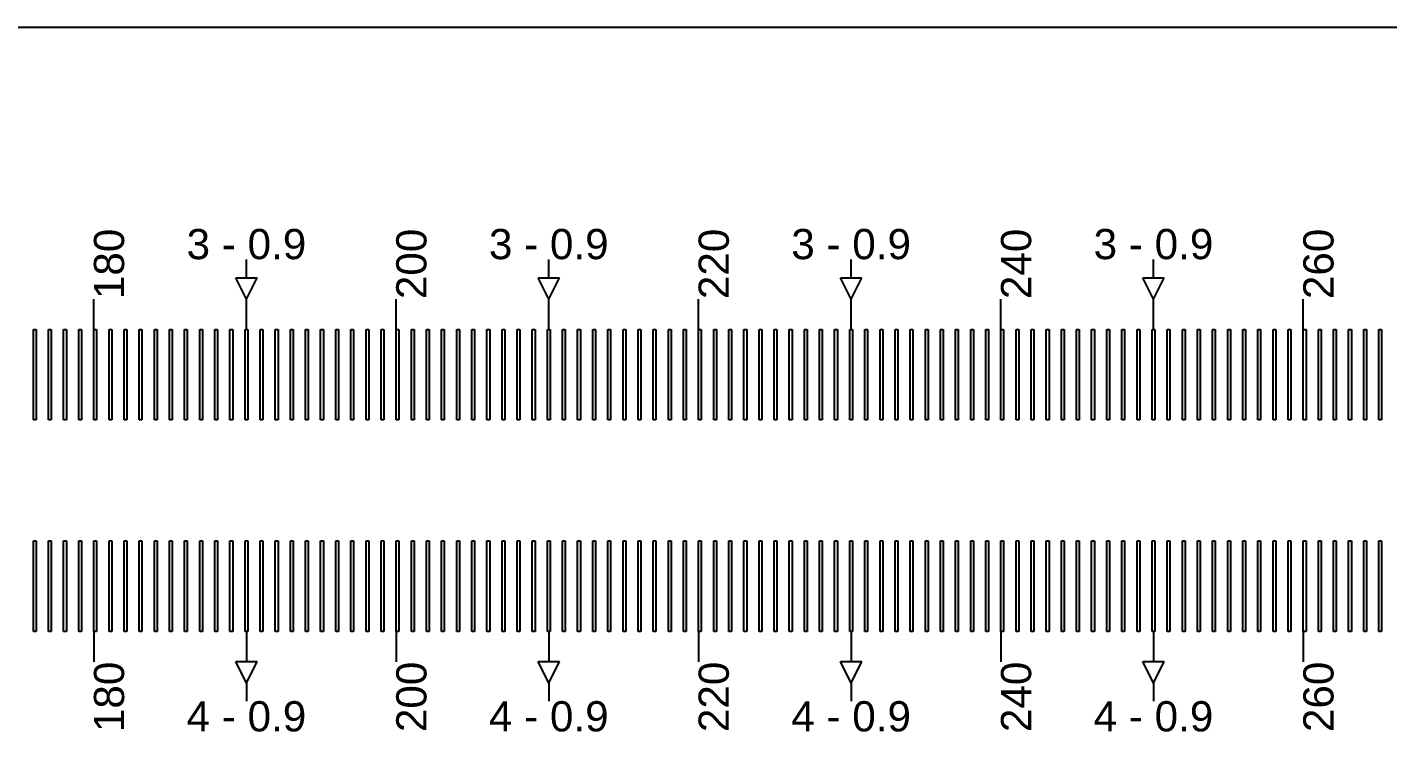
# Model space of a CAD drawing. Extents: x -119394 to 128420, y 74496 to 185496.
# Drawn here: x 10534.7 to 10984.7, y 156962.7 to 157195.9 of the extents above; entities that cross this region are included whole.
import ezdxf

# ---------------------------------------------------------------- set-up
doc = ezdxf.new("R2010")
doc.units = 13
doc.layers.add('CL - Label-1', color=120, linetype='Continuous')
doc.layers.add('CL - Label-2', color=132, linetype='Continuous')
doc.layers.add('CL - Sub-Micro', color=7, linetype='Continuous', true_color=0x47d1ff)
doc.styles.get("Standard").update_dxf_attribs({"font": 'arial.ttf'})

msp = doc.modelspace()

# ---------------------------------------------------------------- linework, layer by layer
for p, q in [((4356.79, 157195.86), (14856.79, 157195.86)), ((5281.79, 157195.86), (13931.79, 157195.86)), ((10607.24, 157112.94), (10607.24, 157118.94)), ((10707.24, 157112.94), (10707.24, 157118.94)), ((10807.24, 157112.94), (10807.24, 157118.94)), ((10907.24, 157112.94), (10907.24, 157118.94)), ((10556.79, 157095.86), (10556.79, 157105.86)), ((10607.24, 157095.86), (10607.24, 157105.86)), ((10656.79, 157095.86), (10656.79, 157105.86)), ((10707.24, 157095.86), (10707.24, 157105.86)), ((10756.79, 157095.86), (10756.79, 157105.86)), ((10807.24, 157095.86), (10807.24, 157105.86)), ((10856.79, 157095.86), (10856.79, 157105.86)), ((10907.24, 157095.86), (10907.24, 157105.86)), ((10956.79, 157095.86), (10956.79, 157105.86)), ((10556.79, 156995.86), (10556.79, 156985.86)), ((10607.24, 156995.86), (10607.24, 156985.86)), ((10656.79, 156995.86), (10656.79, 156985.86)), ((10707.24, 156995.86), (10707.24, 156985.86)), ((10756.79, 156995.86), (10756.79, 156985.86)), ((10807.24, 156995.86), (10807.24, 156985.86)), ((10856.79, 156995.86), (10856.79, 156985.86)), ((10907.24, 156995.86), (10907.24, 156985.86)), ((10956.79, 156995.86), (10956.79, 156985.86)), ((10607.24, 156978.79), (10607.24, 156972.79)), ((10707.24, 156978.79), (10707.24, 156972.79)), ((10807.24, 156978.79), (10807.24, 156972.79)), ((10907.24, 156978.79), (10907.24, 156972.79))]:
    msp.add_line(p, q)
at = {"layer": 'CL - Label-2'}
for p, q in [((10607.24, 157105.86), (10603.7, 157112.96)), ((10603.7, 157112.96), (10610.77, 157112.96)), ((10607.24, 157105.86), (10610.77, 157112.96)), ((10707.24, 157105.86), (10703.7, 157112.96)), ((10703.7, 157112.96), (10710.77, 157112.96)), ((10707.24, 157105.86), (10710.77, 157112.96)), ((10807.24, 157105.86), (10803.7, 157112.96)), ((10803.7, 157112.96), (10810.77, 157112.96)), ((10807.24, 157105.86), (10810.77, 157112.96)), ((10907.24, 157105.86), (10903.7, 157112.96)), ((10903.7, 157112.96), (10910.77, 157112.96)), ((10907.24, 157105.86), (10910.77, 157112.96)), ((10607.24, 156978.79), (10603.7, 156985.89)), ((10603.7, 156985.89), (10610.77, 156985.89)), ((10607.24, 156978.79), (10610.77, 156985.89)), ((10707.24, 156978.79), (10703.7, 156985.89)), ((10703.7, 156985.89), (10710.77, 156985.89)), ((10707.24, 156978.79), (10710.77, 156985.89)), ((10807.24, 156978.79), (10803.7, 156985.89)), ((10803.7, 156985.89), (10810.77, 156985.89)), ((10807.24, 156978.79), (10810.77, 156985.89)), ((10907.24, 156978.79), (10903.7, 156985.89)), ((10903.7, 156985.89), (10910.77, 156985.89)), ((10907.24, 156978.79), (10910.77, 156985.89))]:
    msp.add_line(p, q, dxfattribs=at)
at = {"layer": 'CL - Sub-Micro'}
for p, q in [((10536.79, 157095.86), (10537.69, 157095.86)), ((10536.79, 157065.86), (10536.79, 157095.86)), ((10537.69, 157095.86), (10537.69, 157065.86)), ((10541.79, 157095.86), (10542.69, 157095.86)), ((10541.79, 157065.86), (10541.79, 157095.86)), ((10542.69, 157095.86), (10542.69, 157065.86)), ((10546.79, 157095.86), (10547.69, 157095.86)), ((10546.79, 157065.86), (10546.79, 157095.86)), ((10547.69, 157095.86), (10547.69, 157065.86)), ((10551.79, 157095.86), (10552.69, 157095.86)), ((10551.79, 157065.86), (10551.79, 157095.86)), ((10552.69, 157095.86), (10552.69, 157065.86)), ((10556.79, 157095.86), (10557.69, 157095.86)), ((10556.79, 157065.86), (10556.79, 157095.86)), ((10557.69, 157095.86), (10557.69, 157065.86)), ((10561.79, 157095.86), (10562.69, 157095.86)), ((10561.79, 157065.86), (10561.79, 157095.86)), ((10562.69, 157095.86), (10562.69, 157065.86)), ((10566.79, 157095.86), (10567.69, 157095.86)), ((10566.79, 157065.86), (10566.79, 157095.86)), ((10567.69, 157095.86), (10567.69, 157065.86)), ((10571.79, 157095.86), (10572.69, 157095.86)), ((10571.79, 157065.86), (10571.79, 157095.86)), ((10572.69, 157095.86), (10572.69, 157065.86)), ((10576.79, 157095.86), (10577.69, 157095.86)), ((10576.79, 157065.86), (10576.79, 157095.86)), ((10577.69, 157095.86), (10577.69, 157065.86)), ((10581.79, 157095.86), (10582.69, 157095.86)), ((10581.79, 157065.86), (10581.79, 157095.86)), ((10582.69, 157095.86), (10582.69, 157065.86)), ((10586.79, 157095.86), (10587.69, 157095.86)), ((10586.79, 157065.86), (10586.79, 157095.86)), ((10587.69, 157095.86), (10587.69, 157065.86)), ((10591.79, 157095.86), (10592.69, 157095.86)), ((10591.79, 157065.86), (10591.79, 157095.86)), ((10592.69, 157095.86), (10592.69, 157065.86)), ((10596.79, 157095.86), (10597.69, 157095.86)), ((10596.79, 157065.86), (10596.79, 157095.86)), ((10597.69, 157095.86), (10597.69, 157065.86)), ((10601.79, 157095.86), (10602.69, 157095.86)), ((10601.79, 157065.86), (10601.79, 157095.86)), ((10602.69, 157095.86), (10602.69, 157065.86)), ((10606.79, 157095.86), (10607.69, 157095.86)), ((10606.79, 157065.86), (10606.79, 157095.86)), ((10607.69, 157095.86), (10607.69, 157065.86)), ((10611.79, 157095.86), (10612.69, 157095.86)), ((10611.79, 157065.86), (10611.79, 157095.86)), ((10612.69, 157095.86), (10612.69, 157065.86)), ((10616.79, 157095.86), (10617.69, 157095.86)), ((10616.79, 157065.86), (10616.79, 157095.86)), ((10617.69, 157095.86), (10617.69, 157065.86)), ((10621.79, 157095.86), (10622.69, 157095.86)), ((10621.79, 157065.86), (10621.79, 157095.86)), ((10622.69, 157095.86), (10622.69, 157065.86)), ((10626.79, 157095.86), (10627.69, 157095.86)), ((10626.79, 157065.86), (10626.79, 157095.86)), ((10627.69, 157095.86), (10627.69, 157065.86)), ((10631.79, 157095.86), (10632.69, 157095.86)), ((10631.79, 157065.86), (10631.79, 157095.86)), ((10632.69, 157095.86), (10632.69, 157065.86)), ((10636.79, 157095.86), (10637.69, 157095.86)), ((10636.79, 157065.86), (10636.79, 157095.86)), ((10637.69, 157095.86), (10637.69, 157065.86)), ((10641.79, 157095.86), (10642.69, 157095.86)), ((10641.79, 157065.86), (10641.79, 157095.86)), ((10642.69, 157095.86), (10642.69, 157065.86)), ((10646.79, 157095.86), (10647.69, 157095.86)), ((10646.79, 157065.86), (10646.79, 157095.86)), ((10647.69, 157095.86), (10647.69, 157065.86)), ((10651.79, 157095.86), (10652.69, 157095.86)), ((10651.79, 157065.86), (10651.79, 157095.86)), ((10652.69, 157095.86), (10652.69, 157065.86)), ((10656.79, 157095.86), (10657.69, 157095.86)), ((10656.79, 157065.86), (10656.79, 157095.86)), ((10657.69, 157095.86), (10657.69, 157065.86)), ((10661.79, 157095.86), (10662.69, 157095.86)), ((10661.79, 157065.86), (10661.79, 157095.86)), ((10662.69, 157095.86), (10662.69, 157065.86)), ((10666.79, 157095.86), (10667.69, 157095.86)), ((10666.79, 157065.86), (10666.79, 157095.86)), ((10667.69, 157095.86), (10667.69, 157065.86)), ((10671.79, 157095.86), (10672.69, 157095.86)), ((10671.79, 157065.86), (10671.79, 157095.86)), ((10672.69, 157095.86), (10672.69, 157065.86)), ((10676.79, 157095.86), (10677.69, 157095.86)), ((10676.79, 157065.86), (10676.79, 157095.86)), ((10677.69, 157095.86), (10677.69, 157065.86)), ((10681.79, 157095.86), (10682.69, 157095.86)), ((10681.79, 157065.86), (10681.79, 157095.86)), ((10682.69, 157095.86), (10682.69, 157065.86)), ((10686.79, 157095.86), (10687.69, 157095.86)), ((10686.79, 157065.86), (10686.79, 157095.86)), ((10687.69, 157095.86), (10687.69, 157065.86)), ((10691.79, 157095.86), (10692.69, 157095.86)), ((10691.79, 157065.86), (10691.79, 157095.86)), ((10692.69, 157095.86), (10692.69, 157065.86)), ((10696.79, 157095.86), (10697.69, 157095.86)), ((10696.79, 157065.86), (10696.79, 157095.86)), ((10697.69, 157095.86), (10697.69, 157065.86)), ((10701.79, 157095.86), (10702.69, 157095.86)), ((10701.79, 157065.86), (10701.79, 157095.86)), ((10702.69, 157095.86), (10702.69, 157065.86)), ((10706.79, 157095.86), (10707.69, 157095.86)), ((10706.79, 157065.86), (10706.79, 157095.86)), ((10707.69, 157095.86), (10707.69, 157065.86)), ((10711.79, 157095.86), (10712.69, 157095.86)), ((10711.79, 157065.86), (10711.79, 157095.86)), ((10712.69, 157095.86), (10712.69, 157065.86)), ((10716.79, 157095.86), (10717.69, 157095.86)), ((10716.79, 157065.86), (10716.79, 157095.86)), ((10717.69, 157095.86), (10717.69, 157065.86)), ((10721.79, 157095.86), (10722.69, 157095.86)), ((10721.79, 157065.86), (10721.79, 157095.86)), ((10722.69, 157095.86), (10722.69, 157065.86)), ((10726.79, 157095.86), (10727.69, 157095.86)), ((10726.79, 157065.86), (10726.79, 157095.86)), ((10727.69, 157095.86), (10727.69, 157065.86)), ((10731.79, 157095.86), (10732.69, 157095.86)), ((10731.79, 157065.86), (10731.79, 157095.86)), ((10732.69, 157095.86), (10732.69, 157065.86)), ((10736.79, 157095.86), (10737.69, 157095.86)), ((10736.79, 157065.86), (10736.79, 157095.86)), ((10737.69, 157095.86), (10737.69, 157065.86)), ((10741.79, 157095.86), (10742.69, 157095.86)), ((10741.79, 157065.86), (10741.79, 157095.86)), ((10742.69, 157095.86), (10742.69, 157065.86)), ((10746.79, 157095.86), (10747.69, 157095.86)), ((10746.79, 157065.86), (10746.79, 157095.86)), ((10747.69, 157095.86), (10747.69, 157065.86)), ((10751.79, 157095.86), (10752.69, 157095.86)), ((10751.79, 157065.86), (10751.79, 157095.86)), ((10752.69, 157095.86), (10752.69, 157065.86)), ((10756.79, 157095.86), (10757.69, 157095.86)), ((10756.79, 157065.86), (10756.79, 157095.86)), ((10757.69, 157095.86), (10757.69, 157065.86)), ((10761.79, 157095.86), (10762.69, 157095.86)), ((10761.79, 157065.86), (10761.79, 157095.86)), ((10762.69, 157095.86), (10762.69, 157065.86)), ((10766.79, 157095.86), (10767.69, 157095.86)), ((10766.79, 157065.86), (10766.79, 157095.86)), ((10767.69, 157095.86), (10767.69, 157065.86)), ((10771.79, 157095.86), (10772.69, 157095.86)), ((10771.79, 157065.86), (10771.79, 157095.86)), ((10772.69, 157095.86), (10772.69, 157065.86)), ((10776.79, 157095.86), (10777.69, 157095.86)), ((10776.79, 157065.86), (10776.79, 157095.86)), ((10777.69, 157095.86), (10777.69, 157065.86)), ((10781.79, 157095.86), (10782.69, 157095.86)), ((10781.79, 157065.86), (10781.79, 157095.86)), ((10782.69, 157095.86), (10782.69, 157065.86)), ((10786.79, 157095.86), (10787.69, 157095.86)), ((10786.79, 157065.86), (10786.79, 157095.86)), ((10787.69, 157095.86), (10787.69, 157065.86)), ((10791.79, 157095.86), (10792.69, 157095.86)), ((10791.79, 157065.86), (10791.79, 157095.86)), ((10792.69, 157095.86), (10792.69, 157065.86)), ((10796.79, 157095.86), (10797.69, 157095.86)), ((10796.79, 157065.86), (10796.79, 157095.86)), ((10797.69, 157095.86), (10797.69, 157065.86)), ((10801.79, 157095.86), (10802.69, 157095.86)), ((10801.79, 157065.86), (10801.79, 157095.86)), ((10802.69, 157095.86), (10802.69, 157065.86)), ((10806.79, 157095.86), (10807.69, 157095.86)), ((10806.79, 157065.86), (10806.79, 157095.86)), ((10807.69, 157095.86), (10807.69, 157065.86)), ((10811.79, 157095.86), (10812.69, 157095.86)), ((10811.79, 157065.86), (10811.79, 157095.86)), ((10812.69, 157095.86), (10812.69, 157065.86)), ((10816.79, 157095.86), (10817.69, 157095.86)), ((10816.79, 157065.86), (10816.79, 157095.86)), ((10817.69, 157095.86), (10817.69, 157065.86)), ((10821.79, 157095.86), (10822.69, 157095.86)), ((10821.79, 157065.86), (10821.79, 157095.86)), ((10822.69, 157095.86), (10822.69, 157065.86)), ((10826.79, 157095.86), (10827.69, 157095.86)), ((10826.79, 157065.86), (10826.79, 157095.86)), ((10827.69, 157095.86), (10827.69, 157065.86)), ((10831.79, 157095.86), (10832.69, 157095.86)), ((10831.79, 157065.86), (10831.79, 157095.86)), ((10832.69, 157095.86), (10832.69, 157065.86)), ((10836.79, 157095.86), (10837.69, 157095.86)), ((10836.79, 157065.86), (10836.79, 157095.86)), ((10837.69, 157095.86), (10837.69, 157065.86)), ((10841.79, 157095.86), (10842.69, 157095.86)), ((10841.79, 157065.86), (10841.79, 157095.86)), ((10842.69, 157095.86), (10842.69, 157065.86)), ((10846.79, 157095.86), (10847.69, 157095.86)), ((10846.79, 157065.86), (10846.79, 157095.86)), ((10847.69, 157095.86), (10847.69, 157065.86)), ((10851.79, 157095.86), (10852.69, 157095.86)), ((10851.79, 157065.86), (10851.79, 157095.86)), ((10852.69, 157095.86), (10852.69, 157065.86)), ((10856.79, 157095.86), (10857.69, 157095.86)), ((10856.79, 157065.86), (10856.79, 157095.86)), ((10857.69, 157095.86), (10857.69, 157065.86)), ((10861.79, 157095.86), (10862.69, 157095.86)), ((10861.79, 157065.86), (10861.79, 157095.86)), ((10862.69, 157095.86), (10862.69, 157065.86)), ((10866.79, 157095.86), (10867.69, 157095.86)), ((10866.79, 157065.86), (10866.79, 157095.86)), ((10867.69, 157095.86), (10867.69, 157065.86)), ((10871.79, 157095.86), (10872.69, 157095.86)), ((10871.79, 157065.86), (10871.79, 157095.86)), ((10872.69, 157095.86), (10872.69, 157065.86)), ((10876.79, 157095.86), (10877.69, 157095.86)), ((10876.79, 157065.86), (10876.79, 157095.86)), ((10877.69, 157095.86), (10877.69, 157065.86)), ((10881.79, 157095.86), (10882.69, 157095.86)), ((10881.79, 157065.86), (10881.79, 157095.86)), ((10882.69, 157095.86), (10882.69, 157065.86)), ((10886.79, 157095.86), (10887.69, 157095.86)), ((10886.79, 157065.86), (10886.79, 157095.86)), ((10887.69, 157095.86), (10887.69, 157065.86)), ((10891.79, 157095.86), (10892.69, 157095.86)), ((10891.79, 157065.86), (10891.79, 157095.86)), ((10892.69, 157095.86), (10892.69, 157065.86)), ((10896.79, 157095.86), (10897.69, 157095.86)), ((10896.79, 157065.86), (10896.79, 157095.86)), ((10897.69, 157095.86), (10897.69, 157065.86)), ((10901.79, 157095.86), (10902.69, 157095.86)), ((10901.79, 157065.86), (10901.79, 157095.86)), ((10902.69, 157095.86), (10902.69, 157065.86)), ((10906.79, 157095.86), (10907.69, 157095.86)), ((10906.79, 157065.86), (10906.79, 157095.86)), ((10907.69, 157095.86), (10907.69, 157065.86)), ((10911.79, 157095.86), (10912.69, 157095.86)), ((10911.79, 157065.86), (10911.79, 157095.86)), ((10912.69, 157095.86), (10912.69, 157065.86)), ((10916.79, 157095.86), (10917.69, 157095.86)), ((10916.79, 157065.86), (10916.79, 157095.86)), ((10917.69, 157095.86), (10917.69, 157065.86)), ((10921.79, 157095.86), (10922.69, 157095.86)), ((10921.79, 157065.86), (10921.79, 157095.86)), ((10922.69, 157095.86), (10922.69, 157065.86)), ((10926.79, 157095.86), (10927.69, 157095.86)), ((10926.79, 157065.86), (10926.79, 157095.86)), ((10927.69, 157095.86), (10927.69, 157065.86)), ((10931.79, 157095.86), (10932.69, 157095.86)), ((10931.79, 157065.86), (10931.79, 157095.86)), ((10932.69, 157095.86), (10932.69, 157065.86)), ((10936.79, 157095.86), (10937.69, 157095.86)), ((10936.79, 157065.86), (10936.79, 157095.86)), ((10937.69, 157095.86), (10937.69, 157065.86)), ((10941.79, 157095.86), (10942.69, 157095.86)), ((10941.79, 157065.86), (10941.79, 157095.86)), ((10942.69, 157095.86), (10942.69, 157065.86)), ((10946.79, 157095.86), (10947.69, 157095.86)), ((10946.79, 157065.86), (10946.79, 157095.86)), ((10947.69, 157095.86), (10947.69, 157065.86)), ((10951.79, 157095.86), (10952.69, 157095.86)), ((10951.79, 157065.86), (10951.79, 157095.86)), ((10952.69, 157095.86), (10952.69, 157065.86)), ((10956.79, 157095.86), (10957.69, 157095.86)), ((10956.79, 157065.86), (10956.79, 157095.86)), ((10957.69, 157095.86), (10957.69, 157065.86)), ((10961.79, 157095.86), (10962.69, 157095.86)), ((10961.79, 157065.86), (10961.79, 157095.86)), ((10962.69, 157095.86), (10962.69, 157065.86)), ((10966.79, 157095.86), (10967.69, 157095.86)), ((10966.79, 157065.86), (10966.79, 157095.86)), ((10967.69, 157095.86), (10967.69, 157065.86)), ((10971.79, 157095.86), (10972.69, 157095.86)), ((10971.79, 157065.86), (10971.79, 157095.86)), ((10972.69, 157095.86), (10972.69, 157065.86)), ((10976.79, 157095.86), (10977.69, 157095.86)), ((10976.79, 157065.86), (10976.79, 157095.86)), ((10977.69, 157095.86), (10977.69, 157065.86)), ((10981.79, 157095.86), (10982.69, 157095.86)), ((10981.79, 157065.86), (10981.79, 157095.86)), ((10982.69, 157095.86), (10982.69, 157065.86)), ((10537.69, 157065.86), (10536.79, 157065.86)), ((10542.69, 157065.86), (10541.79, 157065.86)), ((10547.69, 157065.86), (10546.79, 157065.86)), ((10552.69, 157065.86), (10551.79, 157065.86)), ((10557.69, 157065.86), (10556.79, 157065.86)), ((10562.69, 157065.86), (10561.79, 157065.86)), ((10567.69, 157065.86), (10566.79, 157065.86)), ((10572.69, 157065.86), (10571.79, 157065.86)), ((10577.69, 157065.86), (10576.79, 157065.86)), ((10582.69, 157065.86), (10581.79, 157065.86)), ((10587.69, 157065.86), (10586.79, 157065.86)), ((10592.69, 157065.86), (10591.79, 157065.86)), ((10597.69, 157065.86), (10596.79, 157065.86)), ((10602.69, 157065.86), (10601.79, 157065.86)), ((10607.69, 157065.86), (10606.79, 157065.86)), ((10612.69, 157065.86), (10611.79, 157065.86)), ((10617.69, 157065.86), (10616.79, 157065.86)), ((10622.69, 157065.86), (10621.79, 157065.86)), ((10627.69, 157065.86), (10626.79, 157065.86)), ((10632.69, 157065.86), (10631.79, 157065.86)), ((10637.69, 157065.86), (10636.79, 157065.86)), ((10642.69, 157065.86), (10641.79, 157065.86)), ((10647.69, 157065.86), (10646.79, 157065.86)), ((10652.69, 157065.86), (10651.79, 157065.86)), ((10657.69, 157065.86), (10656.79, 157065.86)), ((10662.69, 157065.86), (10661.79, 157065.86)), ((10667.69, 157065.86), (10666.79, 157065.86)), ((10672.69, 157065.86), (10671.79, 157065.86)), ((10677.69, 157065.86), (10676.79, 157065.86)), ((10682.69, 157065.86), (10681.79, 157065.86)), ((10687.69, 157065.86), (10686.79, 157065.86)), ((10692.69, 157065.86), (10691.79, 157065.86)), ((10697.69, 157065.86), (10696.79, 157065.86)), ((10702.69, 157065.86), (10701.79, 157065.86)), ((10707.69, 157065.86), (10706.79, 157065.86)), ((10712.69, 157065.86), (10711.79, 157065.86)), ((10717.69, 157065.86), (10716.79, 157065.86)), ((10722.69, 157065.86), (10721.79, 157065.86)), ((10727.69, 157065.86), (10726.79, 157065.86)), ((10732.69, 157065.86), (10731.79, 157065.86)), ((10737.69, 157065.86), (10736.79, 157065.86)), ((10742.69, 157065.86), (10741.79, 157065.86)), ((10747.69, 157065.86), (10746.79, 157065.86)), ((10752.69, 157065.86), (10751.79, 157065.86)), ((10757.69, 157065.86), (10756.79, 157065.86)), ((10762.69, 157065.86), (10761.79, 157065.86)), ((10767.69, 157065.86), (10766.79, 157065.86)), ((10772.69, 157065.86), (10771.79, 157065.86)), ((10777.69, 157065.86), (10776.79, 157065.86)), ((10782.69, 157065.86), (10781.79, 157065.86)), ((10787.69, 157065.86), (10786.79, 157065.86)), ((10792.69, 157065.86), (10791.79, 157065.86)), ((10797.69, 157065.86), (10796.79, 157065.86)), ((10802.69, 157065.86), (10801.79, 157065.86)), ((10807.69, 157065.86), (10806.79, 157065.86)), ((10812.69, 157065.86), (10811.79, 157065.86)), ((10817.69, 157065.86), (10816.79, 157065.86)), ((10822.69, 157065.86), (10821.79, 157065.86)), ((10827.69, 157065.86), (10826.79, 157065.86)), ((10832.69, 157065.86), (10831.79, 157065.86)), ((10837.69, 157065.86), (10836.79, 157065.86)), ((10842.69, 157065.86), (10841.79, 157065.86)), ((10847.69, 157065.86), (10846.79, 157065.86)), ((10852.69, 157065.86), (10851.79, 157065.86)), ((10857.69, 157065.86), (10856.79, 157065.86)), ((10862.69, 157065.86), (10861.79, 157065.86)), ((10867.69, 157065.86), (10866.79, 157065.86)), ((10872.69, 157065.86), (10871.79, 157065.86)), ((10877.69, 157065.86), (10876.79, 157065.86)), ((10882.69, 157065.86), (10881.79, 157065.86)), ((10887.69, 157065.86), (10886.79, 157065.86)), ((10892.69, 157065.86), (10891.79, 157065.86)), ((10897.69, 157065.86), (10896.79, 157065.86)), ((10902.69, 157065.86), (10901.79, 157065.86)), ((10907.69, 157065.86), (10906.79, 157065.86)), ((10912.69, 157065.86), (10911.79, 157065.86)), ((10917.69, 157065.86), (10916.79, 157065.86)), ((10922.69, 157065.86), (10921.79, 157065.86)), ((10927.69, 157065.86), (10926.79, 157065.86)), ((10932.69, 157065.86), (10931.79, 157065.86)), ((10937.69, 157065.86), (10936.79, 157065.86)), ((10942.69, 157065.86), (10941.79, 157065.86)), ((10947.69, 157065.86), (10946.79, 157065.86)), ((10952.69, 157065.86), (10951.79, 157065.86)), ((10957.69, 157065.86), (10956.79, 157065.86)), ((10962.69, 157065.86), (10961.79, 157065.86)), ((10967.69, 157065.86), (10966.79, 157065.86)), ((10972.69, 157065.86), (10971.79, 157065.86)), ((10977.69, 157065.86), (10976.79, 157065.86)), ((10982.69, 157065.86), (10981.79, 157065.86)), ((10536.79, 157025.86), (10537.69, 157025.86)), ((10536.79, 156995.86), (10536.79, 157025.86)), ((10537.69, 157025.86), (10537.69, 156995.86)), ((10541.79, 157025.86), (10542.69, 157025.86)), ((10541.79, 156995.86), (10541.79, 157025.86)), ((10542.69, 157025.86), (10542.69, 156995.86)), ((10546.79, 157025.86), (10547.69, 157025.86)), ((10546.79, 156995.86), (10546.79, 157025.86)), ((10547.69, 157025.86), (10547.69, 156995.86)), ((10551.79, 157025.86), (10552.69, 157025.86)), ((10551.79, 156995.86), (10551.79, 157025.86)), ((10552.69, 157025.86), (10552.69, 156995.86)), ((10556.79, 157025.86), (10557.69, 157025.86)), ((10556.79, 156995.86), (10556.79, 157025.86)), ((10557.69, 157025.86), (10557.69, 156995.86)), ((10561.79, 157025.86), (10562.69, 157025.86)), ((10561.79, 156995.86), (10561.79, 157025.86)), ((10562.69, 157025.86), (10562.69, 156995.86)), ((10566.79, 157025.86), (10567.69, 157025.86)), ((10566.79, 156995.86), (10566.79, 157025.86)), ((10567.69, 157025.86), (10567.69, 156995.86)), ((10571.79, 157025.86), (10572.69, 157025.86)), ((10571.79, 156995.86), (10571.79, 157025.86)), ((10572.69, 157025.86), (10572.69, 156995.86)), ((10576.79, 157025.86), (10577.69, 157025.86)), ((10576.79, 156995.86), (10576.79, 157025.86)), ((10577.69, 157025.86), (10577.69, 156995.86)), ((10581.79, 157025.86), (10582.69, 157025.86)), ((10581.79, 156995.86), (10581.79, 157025.86)), ((10582.69, 157025.86), (10582.69, 156995.86)), ((10586.79, 157025.86), (10587.69, 157025.86)), ((10586.79, 156995.86), (10586.79, 157025.86)), ((10587.69, 157025.86), (10587.69, 156995.86)), ((10591.79, 157025.86), (10592.69, 157025.86)), ((10591.79, 156995.86), (10591.79, 157025.86)), ((10592.69, 157025.86), (10592.69, 156995.86)), ((10596.79, 157025.86), (10597.69, 157025.86)), ((10596.79, 156995.86), (10596.79, 157025.86)), ((10597.69, 157025.86), (10597.69, 156995.86)), ((10601.79, 157025.86), (10602.69, 157025.86)), ((10601.79, 156995.86), (10601.79, 157025.86)), ((10602.69, 157025.86), (10602.69, 156995.86)), ((10606.79, 157025.86), (10607.69, 157025.86)), ((10606.79, 156995.86), (10606.79, 157025.86)), ((10607.69, 157025.86), (10607.69, 156995.86)), ((10611.79, 157025.86), (10612.69, 157025.86)), ((10611.79, 156995.86), (10611.79, 157025.86)), ((10612.69, 157025.86), (10612.69, 156995.86)), ((10616.79, 157025.86), (10617.69, 157025.86)), ((10616.79, 156995.86), (10616.79, 157025.86)), ((10617.69, 157025.86), (10617.69, 156995.86)), ((10621.79, 157025.86), (10622.69, 157025.86)), ((10621.79, 156995.86), (10621.79, 157025.86)), ((10622.69, 157025.86), (10622.69, 156995.86)), ((10626.79, 157025.86), (10627.69, 157025.86)), ((10626.79, 156995.86), (10626.79, 157025.86)), ((10627.69, 157025.86), (10627.69, 156995.86)), ((10631.79, 157025.86), (10632.69, 157025.86)), ((10631.79, 156995.86), (10631.79, 157025.86)), ((10632.69, 157025.86), (10632.69, 156995.86)), ((10636.79, 157025.86), (10637.69, 157025.86)), ((10636.79, 156995.86), (10636.79, 157025.86)), ((10637.69, 157025.86), (10637.69, 156995.86)), ((10641.79, 157025.86), (10642.69, 157025.86)), ((10641.79, 156995.86), (10641.79, 157025.86)), ((10642.69, 157025.86), (10642.69, 156995.86)), ((10646.79, 157025.86), (10647.69, 157025.86)), ((10646.79, 156995.86), (10646.79, 157025.86)), ((10647.69, 157025.86), (10647.69, 156995.86)), ((10651.79, 157025.86), (10652.69, 157025.86)), ((10651.79, 156995.86), (10651.79, 157025.86)), ((10652.69, 157025.86), (10652.69, 156995.86)), ((10656.79, 157025.86), (10657.69, 157025.86)), ((10656.79, 156995.86), (10656.79, 157025.86)), ((10657.69, 157025.86), (10657.69, 156995.86)), ((10661.79, 157025.86), (10662.69, 157025.86)), ((10661.79, 156995.86), (10661.79, 157025.86)), ((10662.69, 157025.86), (10662.69, 156995.86)), ((10666.79, 157025.86), (10667.69, 157025.86)), ((10666.79, 156995.86), (10666.79, 157025.86)), ((10667.69, 157025.86), (10667.69, 156995.86)), ((10671.79, 157025.86), (10672.69, 157025.86)), ((10671.79, 156995.86), (10671.79, 157025.86)), ((10672.69, 157025.86), (10672.69, 156995.86)), ((10676.79, 157025.86), (10677.69, 157025.86)), ((10676.79, 156995.86), (10676.79, 157025.86)), ((10677.69, 157025.86), (10677.69, 156995.86)), ((10681.79, 157025.86), (10682.69, 157025.86)), ((10681.79, 156995.86), (10681.79, 157025.86)), ((10682.69, 157025.86), (10682.69, 156995.86)), ((10686.79, 157025.86), (10687.69, 157025.86)), ((10686.79, 156995.86), (10686.79, 157025.86)), ((10687.69, 157025.86), (10687.69, 156995.86)), ((10691.79, 157025.86), (10692.69, 157025.86)), ((10691.79, 156995.86), (10691.79, 157025.86)), ((10692.69, 157025.86), (10692.69, 156995.86)), ((10696.79, 157025.86), (10697.69, 157025.86)), ((10696.79, 156995.86), (10696.79, 157025.86)), ((10697.69, 157025.86), (10697.69, 156995.86)), ((10701.79, 157025.86), (10702.69, 157025.86)), ((10701.79, 156995.86), (10701.79, 157025.86)), ((10702.69, 157025.86), (10702.69, 156995.86)), ((10706.79, 157025.86), (10707.69, 157025.86)), ((10706.79, 156995.86), (10706.79, 157025.86)), ((10707.69, 157025.86), (10707.69, 156995.86)), ((10711.79, 157025.86), (10712.69, 157025.86)), ((10711.79, 156995.86), (10711.79, 157025.86)), ((10712.69, 157025.86), (10712.69, 156995.86)), ((10716.79, 157025.86), (10717.69, 157025.86)), ((10716.79, 156995.86), (10716.79, 157025.86)), ((10717.69, 157025.86), (10717.69, 156995.86)), ((10721.79, 157025.86), (10722.69, 157025.86)), ((10721.79, 156995.86), (10721.79, 157025.86)), ((10722.69, 157025.86), (10722.69, 156995.86)), ((10726.79, 157025.86), (10727.69, 157025.86)), ((10726.79, 156995.86), (10726.79, 157025.86)), ((10727.69, 157025.86), (10727.69, 156995.86)), ((10731.79, 157025.86), (10732.69, 157025.86)), ((10731.79, 156995.86), (10731.79, 157025.86)), ((10732.69, 157025.86), (10732.69, 156995.86)), ((10736.79, 157025.86), (10737.69, 157025.86)), ((10736.79, 156995.86), (10736.79, 157025.86)), ((10737.69, 157025.86), (10737.69, 156995.86)), ((10741.79, 157025.86), (10742.69, 157025.86)), ((10741.79, 156995.86), (10741.79, 157025.86)), ((10742.69, 157025.86), (10742.69, 156995.86)), ((10746.79, 157025.86), (10747.69, 157025.86)), ((10746.79, 156995.86), (10746.79, 157025.86)), ((10747.69, 157025.86), (10747.69, 156995.86)), ((10751.79, 157025.86), (10752.69, 157025.86)), ((10751.79, 156995.86), (10751.79, 157025.86)), ((10752.69, 157025.86), (10752.69, 156995.86)), ((10756.79, 157025.86), (10757.69, 157025.86)), ((10756.79, 156995.86), (10756.79, 157025.86)), ((10757.69, 157025.86), (10757.69, 156995.86)), ((10761.79, 157025.86), (10762.69, 157025.86)), ((10761.79, 156995.86), (10761.79, 157025.86)), ((10762.69, 157025.86), (10762.69, 156995.86)), ((10766.79, 157025.86), (10767.69, 157025.86)), ((10766.79, 156995.86), (10766.79, 157025.86)), ((10767.69, 157025.86), (10767.69, 156995.86)), ((10771.79, 157025.86), (10772.69, 157025.86)), ((10771.79, 156995.86), (10771.79, 157025.86)), ((10772.69, 157025.86), (10772.69, 156995.86)), ((10776.79, 157025.86), (10777.69, 157025.86)), ((10776.79, 156995.86), (10776.79, 157025.86)), ((10777.69, 157025.86), (10777.69, 156995.86)), ((10781.79, 157025.86), (10782.69, 157025.86)), ((10781.79, 156995.86), (10781.79, 157025.86)), ((10782.69, 157025.86), (10782.69, 156995.86)), ((10786.79, 157025.86), (10787.69, 157025.86)), ((10786.79, 156995.86), (10786.79, 157025.86)), ((10787.69, 157025.86), (10787.69, 156995.86)), ((10791.79, 157025.86), (10792.69, 157025.86)), ((10791.79, 156995.86), (10791.79, 157025.86)), ((10792.69, 157025.86), (10792.69, 156995.86)), ((10796.79, 157025.86), (10797.69, 157025.86)), ((10796.79, 156995.86), (10796.79, 157025.86)), ((10797.69, 157025.86), (10797.69, 156995.86)), ((10801.79, 157025.86), (10802.69, 157025.86)), ((10801.79, 156995.86), (10801.79, 157025.86)), ((10802.69, 157025.86), (10802.69, 156995.86)), ((10806.79, 157025.86), (10807.69, 157025.86)), ((10806.79, 156995.86), (10806.79, 157025.86)), ((10807.69, 157025.86), (10807.69, 156995.86)), ((10811.79, 157025.86), (10812.69, 157025.86)), ((10811.79, 156995.86), (10811.79, 157025.86)), ((10812.69, 157025.86), (10812.69, 156995.86)), ((10816.79, 157025.86), (10817.69, 157025.86)), ((10816.79, 156995.86), (10816.79, 157025.86)), ((10817.69, 157025.86), (10817.69, 156995.86)), ((10821.79, 157025.86), (10822.69, 157025.86)), ((10821.79, 156995.86), (10821.79, 157025.86)), ((10822.69, 157025.86), (10822.69, 156995.86)), ((10826.79, 157025.86), (10827.69, 157025.86)), ((10826.79, 156995.86), (10826.79, 157025.86)), ((10827.69, 157025.86), (10827.69, 156995.86)), ((10831.79, 157025.86), (10832.69, 157025.86)), ((10831.79, 156995.86), (10831.79, 157025.86)), ((10832.69, 157025.86), (10832.69, 156995.86)), ((10836.79, 157025.86), (10837.69, 157025.86)), ((10836.79, 156995.86), (10836.79, 157025.86)), ((10837.69, 157025.86), (10837.69, 156995.86)), ((10841.79, 157025.86), (10842.69, 157025.86)), ((10841.79, 156995.86), (10841.79, 157025.86)), ((10842.69, 157025.86), (10842.69, 156995.86)), ((10846.79, 157025.86), (10847.69, 157025.86)), ((10846.79, 156995.86), (10846.79, 157025.86)), ((10847.69, 157025.86), (10847.69, 156995.86)), ((10851.79, 157025.86), (10852.69, 157025.86)), ((10851.79, 156995.86), (10851.79, 157025.86)), ((10852.69, 157025.86), (10852.69, 156995.86)), ((10856.79, 157025.86), (10857.69, 157025.86)), ((10856.79, 156995.86), (10856.79, 157025.86)), ((10857.69, 157025.86), (10857.69, 156995.86)), ((10861.79, 157025.86), (10862.69, 157025.86)), ((10861.79, 156995.86), (10861.79, 157025.86)), ((10862.69, 157025.86), (10862.69, 156995.86)), ((10866.79, 157025.86), (10867.69, 157025.86)), ((10866.79, 156995.86), (10866.79, 157025.86)), ((10867.69, 157025.86), (10867.69, 156995.86)), ((10871.79, 157025.86), (10872.69, 157025.86)), ((10871.79, 156995.86), (10871.79, 157025.86)), ((10872.69, 157025.86), (10872.69, 156995.86)), ((10876.79, 157025.86), (10877.69, 157025.86)), ((10876.79, 156995.86), (10876.79, 157025.86)), ((10877.69, 157025.86), (10877.69, 156995.86)), ((10881.79, 157025.86), (10882.69, 157025.86)), ((10881.79, 156995.86), (10881.79, 157025.86)), ((10882.69, 157025.86), (10882.69, 156995.86)), ((10886.79, 157025.86), (10887.69, 157025.86)), ((10886.79, 156995.86), (10886.79, 157025.86)), ((10887.69, 157025.86), (10887.69, 156995.86)), ((10891.79, 157025.86), (10892.69, 157025.86)), ((10891.79, 156995.86), (10891.79, 157025.86)), ((10892.69, 157025.86), (10892.69, 156995.86)), ((10896.79, 157025.86), (10897.69, 157025.86)), ((10896.79, 156995.86), (10896.79, 157025.86)), ((10897.69, 157025.86), (10897.69, 156995.86)), ((10901.79, 157025.86), (10902.69, 157025.86)), ((10901.79, 156995.86), (10901.79, 157025.86)), ((10902.69, 157025.86), (10902.69, 156995.86)), ((10906.79, 157025.86), (10907.69, 157025.86)), ((10906.79, 156995.86), (10906.79, 157025.86)), ((10907.69, 157025.86), (10907.69, 156995.86)), ((10911.79, 157025.86), (10912.69, 157025.86)), ((10911.79, 156995.86), (10911.79, 157025.86)), ((10912.69, 157025.86), (10912.69, 156995.86)), ((10916.79, 157025.86), (10917.69, 157025.86)), ((10916.79, 156995.86), (10916.79, 157025.86)), ((10917.69, 157025.86), (10917.69, 156995.86)), ((10921.79, 157025.86), (10922.69, 157025.86)), ((10921.79, 156995.86), (10921.79, 157025.86)), ((10922.69, 157025.86), (10922.69, 156995.86)), ((10926.79, 157025.86), (10927.69, 157025.86)), ((10926.79, 156995.86), (10926.79, 157025.86)), ((10927.69, 157025.86), (10927.69, 156995.86)), ((10931.79, 157025.86), (10932.69, 157025.86)), ((10931.79, 156995.86), (10931.79, 157025.86)), ((10932.69, 157025.86), (10932.69, 156995.86)), ((10936.79, 157025.86), (10937.69, 157025.86)), ((10936.79, 156995.86), (10936.79, 157025.86)), ((10937.69, 157025.86), (10937.69, 156995.86)), ((10941.79, 157025.86), (10942.69, 157025.86)), ((10941.79, 156995.86), (10941.79, 157025.86)), ((10942.69, 157025.86), (10942.69, 156995.86)), ((10946.79, 157025.86), (10947.69, 157025.86)), ((10946.79, 156995.86), (10946.79, 157025.86)), ((10947.69, 157025.86), (10947.69, 156995.86)), ((10951.79, 157025.86), (10952.69, 157025.86)), ((10951.79, 156995.86), (10951.79, 157025.86)), ((10952.69, 157025.86), (10952.69, 156995.86)), ((10956.79, 157025.86), (10957.69, 157025.86)), ((10956.79, 156995.86), (10956.79, 157025.86)), ((10957.69, 157025.86), (10957.69, 156995.86)), ((10961.79, 157025.86), (10962.69, 157025.86)), ((10961.79, 156995.86), (10961.79, 157025.86)), ((10962.69, 157025.86), (10962.69, 156995.86)), ((10966.79, 157025.86), (10967.69, 157025.86)), ((10966.79, 156995.86), (10966.79, 157025.86)), ((10967.69, 157025.86), (10967.69, 156995.86)), ((10971.79, 157025.86), (10972.69, 157025.86)), ((10971.79, 156995.86), (10971.79, 157025.86)), ((10972.69, 157025.86), (10972.69, 156995.86)), ((10976.79, 157025.86), (10977.69, 157025.86)), ((10976.79, 156995.86), (10976.79, 157025.86)), ((10977.69, 157025.86), (10977.69, 156995.86)), ((10981.79, 157025.86), (10982.69, 157025.86)), ((10981.79, 156995.86), (10981.79, 157025.86)), ((10982.69, 157025.86), (10982.69, 156995.86)), ((10537.69, 156995.86), (10536.79, 156995.86)), ((10542.69, 156995.86), (10541.79, 156995.86)), ((10547.69, 156995.86), (10546.79, 156995.86)), ((10552.69, 156995.86), (10551.79, 156995.86)), ((10557.69, 156995.86), (10556.79, 156995.86)), ((10562.69, 156995.86), (10561.79, 156995.86)), ((10567.69, 156995.86), (10566.79, 156995.86)), ((10572.69, 156995.86), (10571.79, 156995.86)), ((10577.69, 156995.86), (10576.79, 156995.86)), ((10582.69, 156995.86), (10581.79, 156995.86)), ((10587.69, 156995.86), (10586.79, 156995.86)), ((10592.69, 156995.86), (10591.79, 156995.86)), ((10597.69, 156995.86), (10596.79, 156995.86)), ((10602.69, 156995.86), (10601.79, 156995.86)), ((10607.69, 156995.86), (10606.79, 156995.86)), ((10612.69, 156995.86), (10611.79, 156995.86)), ((10617.69, 156995.86), (10616.79, 156995.86)), ((10622.69, 156995.86), (10621.79, 156995.86)), ((10627.69, 156995.86), (10626.79, 156995.86)), ((10632.69, 156995.86), (10631.79, 156995.86)), ((10637.69, 156995.86), (10636.79, 156995.86)), ((10642.69, 156995.86), (10641.79, 156995.86)), ((10647.69, 156995.86), (10646.79, 156995.86)), ((10652.69, 156995.86), (10651.79, 156995.86)), ((10657.69, 156995.86), (10656.79, 156995.86)), ((10662.69, 156995.86), (10661.79, 156995.86)), ((10667.69, 156995.86), (10666.79, 156995.86)), ((10672.69, 156995.86), (10671.79, 156995.86)), ((10677.69, 156995.86), (10676.79, 156995.86)), ((10682.69, 156995.86), (10681.79, 156995.86)), ((10687.69, 156995.86), (10686.79, 156995.86)), ((10692.69, 156995.86), (10691.79, 156995.86)), ((10697.69, 156995.86), (10696.79, 156995.86)), ((10702.69, 156995.86), (10701.79, 156995.86)), ((10707.69, 156995.86), (10706.79, 156995.86)), ((10712.69, 156995.86), (10711.79, 156995.86)), ((10717.69, 156995.86), (10716.79, 156995.86)), ((10722.69, 156995.86), (10721.79, 156995.86)), ((10727.69, 156995.86), (10726.79, 156995.86)), ((10732.69, 156995.86), (10731.79, 156995.86)), ((10737.69, 156995.86), (10736.79, 156995.86)), ((10742.69, 156995.86), (10741.79, 156995.86)), ((10747.69, 156995.86), (10746.79, 156995.86)), ((10752.69, 156995.86), (10751.79, 156995.86)), ((10757.69, 156995.86), (10756.79, 156995.86)), ((10762.69, 156995.86), (10761.79, 156995.86)), ((10767.69, 156995.86), (10766.79, 156995.86)), ((10772.69, 156995.86), (10771.79, 156995.86)), ((10777.69, 156995.86), (10776.79, 156995.86)), ((10782.69, 156995.86), (10781.79, 156995.86)), ((10787.69, 156995.86), (10786.79, 156995.86)), ((10792.69, 156995.86), (10791.79, 156995.86)), ((10797.69, 156995.86), (10796.79, 156995.86)), ((10802.69, 156995.86), (10801.79, 156995.86)), ((10807.69, 156995.86), (10806.79, 156995.86)), ((10812.69, 156995.86), (10811.79, 156995.86)), ((10817.69, 156995.86), (10816.79, 156995.86)), ((10822.69, 156995.86), (10821.79, 156995.86)), ((10827.69, 156995.86), (10826.79, 156995.86)), ((10832.69, 156995.86), (10831.79, 156995.86)), ((10837.69, 156995.86), (10836.79, 156995.86)), ((10842.69, 156995.86), (10841.79, 156995.86)), ((10847.69, 156995.86), (10846.79, 156995.86)), ((10852.69, 156995.86), (10851.79, 156995.86)), ((10857.69, 156995.86), (10856.79, 156995.86)), ((10862.69, 156995.86), (10861.79, 156995.86)), ((10867.69, 156995.86), (10866.79, 156995.86)), ((10872.69, 156995.86), (10871.79, 156995.86)), ((10877.69, 156995.86), (10876.79, 156995.86)), ((10882.69, 156995.86), (10881.79, 156995.86)), ((10887.69, 156995.86), (10886.79, 156995.86)), ((10892.69, 156995.86), (10891.79, 156995.86)), ((10897.69, 156995.86), (10896.79, 156995.86)), ((10902.69, 156995.86), (10901.79, 156995.86)), ((10907.69, 156995.86), (10906.79, 156995.86)), ((10912.69, 156995.86), (10911.79, 156995.86)), ((10917.69, 156995.86), (10916.79, 156995.86)), ((10922.69, 156995.86), (10921.79, 156995.86)), ((10927.69, 156995.86), (10926.79, 156995.86)), ((10932.69, 156995.86), (10931.79, 156995.86)), ((10937.69, 156995.86), (10936.79, 156995.86)), ((10942.69, 156995.86), (10941.79, 156995.86)), ((10947.69, 156995.86), (10946.79, 156995.86)), ((10952.69, 156995.86), (10951.79, 156995.86)), ((10957.69, 156995.86), (10956.79, 156995.86)), ((10962.69, 156995.86), (10961.79, 156995.86)), ((10967.69, 156995.86), (10966.79, 156995.86)), ((10972.69, 156995.86), (10971.79, 156995.86)), ((10977.69, 156995.86), (10976.79, 156995.86)), ((10982.69, 156995.86), (10981.79, 156995.86))]:
    msp.add_line(p, q, dxfattribs=at)

# ---------------------------------------------------------------- texts
at = {"layer": 'CL - Label-1', "char_height": 10, "rotation": 90}
for s, insert, attachment_point in [('180', (10556.79, 157105.86), 1), ('200', (10656.79, 157105.86), 1), ('220', (10756.79, 157105.86), 1), ('240', (10856.79, 157105.86), 1), ('260', (10956.79, 157105.86), 1), ('180', (10556.79, 156985.86), 3), ('200', (10656.79, 156985.86), 3), ('220', (10756.79, 156985.86), 3), ('240', (10856.79, 156985.86), 3), ('260', (10956.79, 156985.86), 3)]:
    msp.add_mtext_dynamic_manual_height_columns(s, width=21.565, gutter_width=12.5, heights=[8.55], dxfattribs=dict(at, insert=insert, attachment_point=attachment_point))
at = {"layer": 'CL - Label-2', "char_height": 10}
for s, insert, attachment_point in [('3 - 0.9', (10607.24, 157118.94), 8), ('3 - 0.9', (10707.24, 157118.94), 8), ('3 - 0.9', (10807.24, 157118.94), 8), ('3 - 0.9', (10907.24, 157118.94), 8), ('4 - 0.9', (10607.24, 156972.79), 2), ('4 - 0.9', (10707.24, 156972.79), 2), ('4 - 0.9', (10807.24, 156972.79), 2), ('4 - 0.9', (10907.24, 156972.79), 2)]:
    msp.add_mtext_dynamic_manual_height_columns(s, width=52.3045, gutter_width=12.5, heights=[18.11], dxfattribs=dict(at, insert=insert, attachment_point=attachment_point))

doc.saveas('drawing.dxf')
